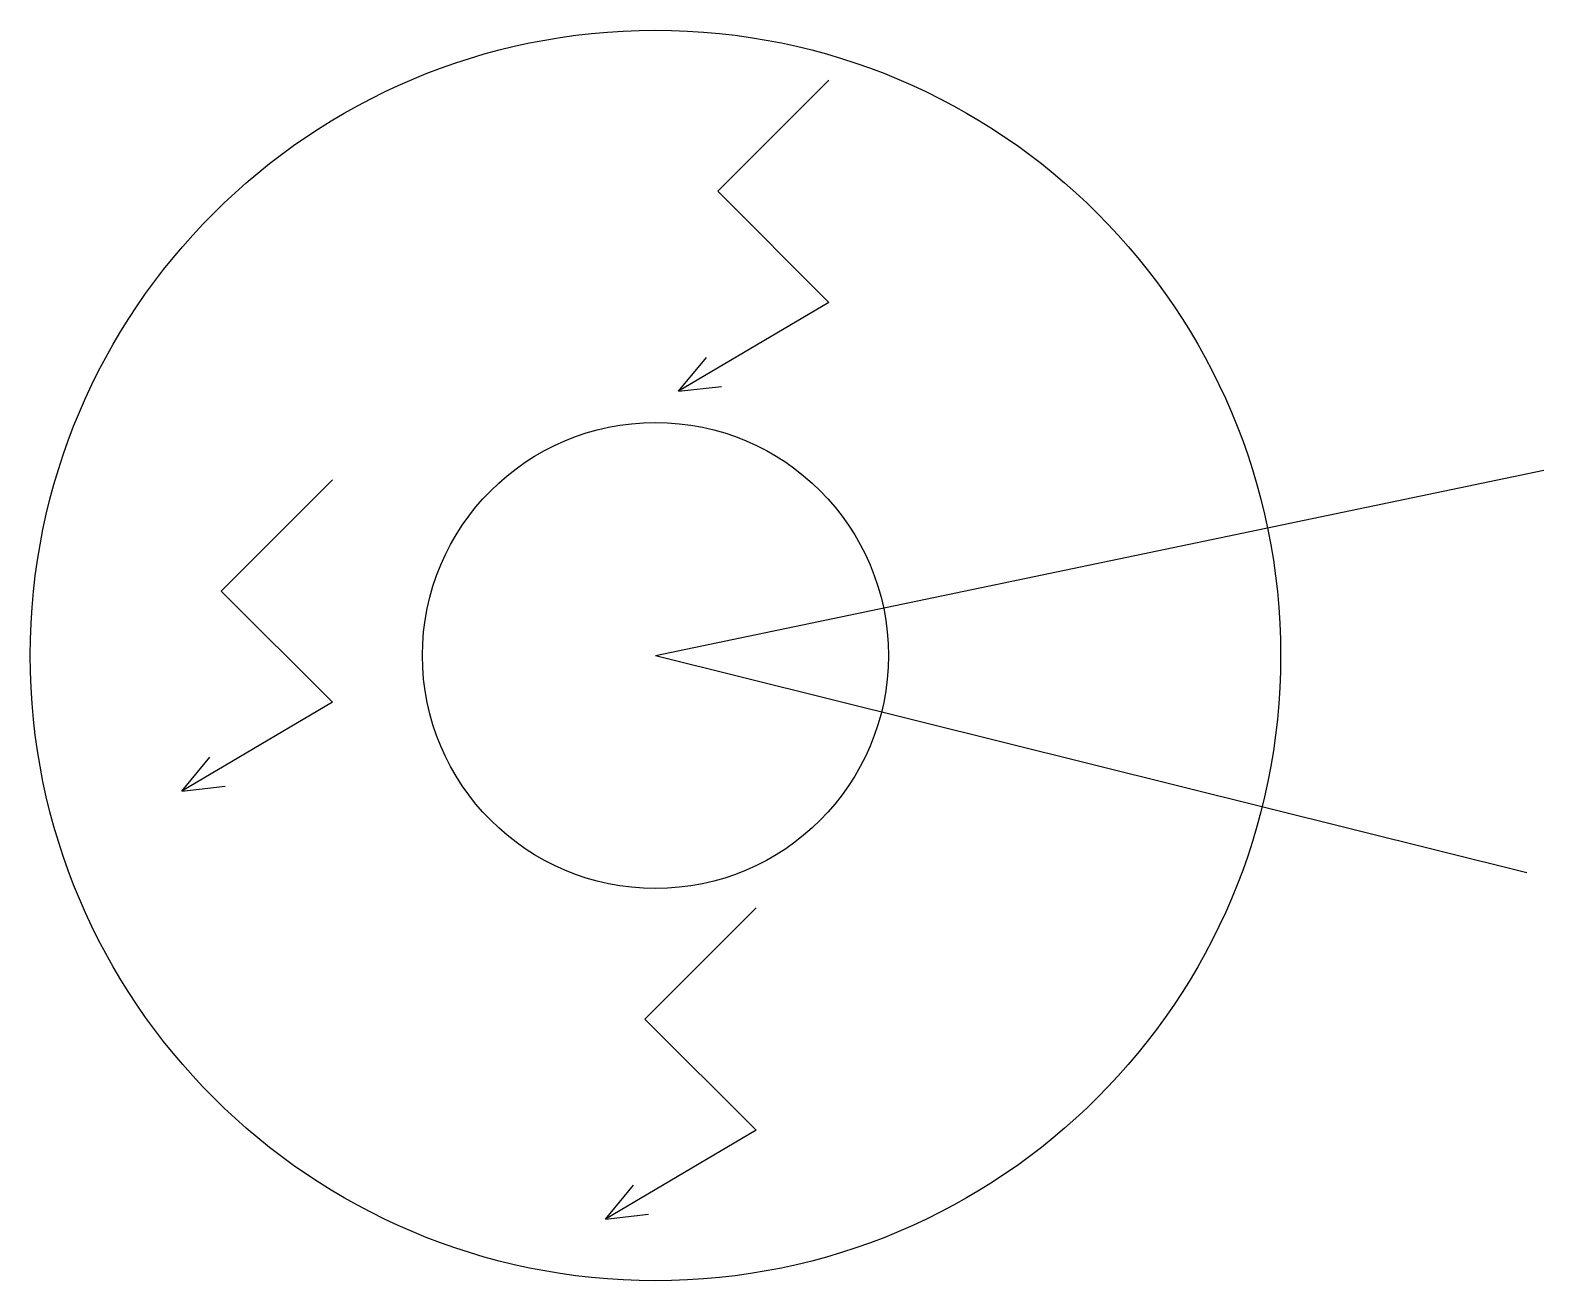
# Model space of a CAD drawing. Header units: metres. Extents: x -0.2 to 0.284, y -0.2 to 0.2.
import ezdxf

# ---------------------------------------------------------------- set-up
doc = ezdxf.new("R2010")
doc.units = ezdxf.units.M

msp = doc.modelspace()

# ---------------------------------------------------------------- linework, layer by layer
for p, q in [((0.00733, 0.08451), (0.02116, 0.08606)), ((0, 0), (0.28417, 0.05925)), ((0, 0), (0.27874, -0.06944)), ((-0.15152, -0.04338), (-0.13769, -0.04183)), ((-0.016, -0.18027), (-0.00217, -0.17873))]:
    msp.add_line(p, q)
at = {"flags": 128}
for points in [[(0.0555, 0.18404), (0.01997, 0.14849), (0.05551, 0.11296), (0.00733, 0.08451), (0.0163, 0.09535)], [(-0.10335, 0.05614), (-0.13889, 0.0206), (-0.10334, -0.01493), (-0.15152, -0.04338), (-0.14255, -0.03255)], [(0.03217, -0.08075), (-0.00337, -0.11629), (0.03218, -0.15183), (-0.016, -0.18027), (-0.00703, -0.16944)]]:
    msp.add_lwpolyline(points, dxfattribs=at)
for radius in [0.2, 0.07454]:
    msp.add_circle((0, 0), radius)

doc.saveas('drawing.dxf')
